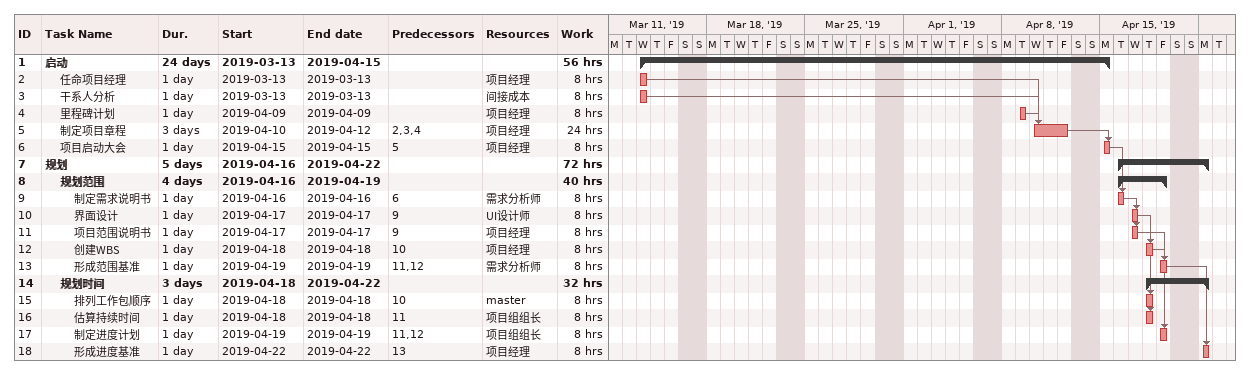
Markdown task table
| ID | Level | Task | Duration | Start | Finish | Predecessors | Resources | Work (h) |
|---|---|---|---|---|---|---|---|---|
| 1 | 1 | **启动** | 24d | 2019-03-13 | 2019-04-15 |  |  | 56 |
| 2 | 2 | 任命项目经理 | 1d | 2019-03-13 | 2019-03-13 |  | 项目经理 | 8 |
| 3 | 2 | 干系人分析 | 1d | 2019-03-13 | 2019-03-13 |  | 间接成本 | 8 |
| 4 | 2 | 里程碑计划 | 1d | 2019-04-09 | 2019-04-09 |  | 项目经理 | 8 |
| 5 | 2 | 制定项目章程 | 3d | 2019-04-10 | 2019-04-12 | 2, 3, 4 | 项目经理 | 24 |
| 6 | 2 | 项目启动大会 | 1d | 2019-04-15 | 2019-04-15 | 5 | 项目经理 | 8 |
| 7 | 1 | **规划** | 5d | 2019-04-16 | 2019-04-22 |  |  | 72 |
| 8 | 2 | **规划范围** | 4d | 2019-04-16 | 2019-04-19 |  |  | 40 |
| 9 | 3 | 制定需求说明书 | 1d | 2019-04-16 | 2019-04-16 | 6 | 需求分析师 | 8 |
| 10 | 3 | 界面设计 | 1d | 2019-04-17 | 2019-04-17 | 9 | UI设计师 | 8 |
| 11 | 3 | 项目范围说明书 | 1d | 2019-04-17 | 2019-04-17 | 9 | 项目经理 | 8 |
| 12 | 3 | 创建WBS | 1d | 2019-04-18 | 2019-04-18 | 10 | 项目经理 | 8 |
| 13 | 3 | 形成范围基准 | 1d | 2019-04-19 | 2019-04-19 | 11, 12 | 需求分析师 | 8 |
| 14 | 2 | **规划时间** | 3d | 2019-04-18 | 2019-04-22 |  |  | 32 |
| 15 | 3 | 排列工作包顺序 | 1d | 2019-04-18 | 2019-04-18 | 10 | master | 8 |
| 16 | 3 | 估算持续时间 | 1d | 2019-04-18 | 2019-04-18 | 11 | 项目组组长 | 8 |
| 17 | 3 | 制定进度计划 | 1d | 2019-04-19 | 2019-04-19 | 11, 12 | 项目组组长 | 8 |
| 18 | 3 | 形成进度基准 | 1d | 2019-04-22 | 2019-04-22 | 13 | 项目经理 | 8 |
